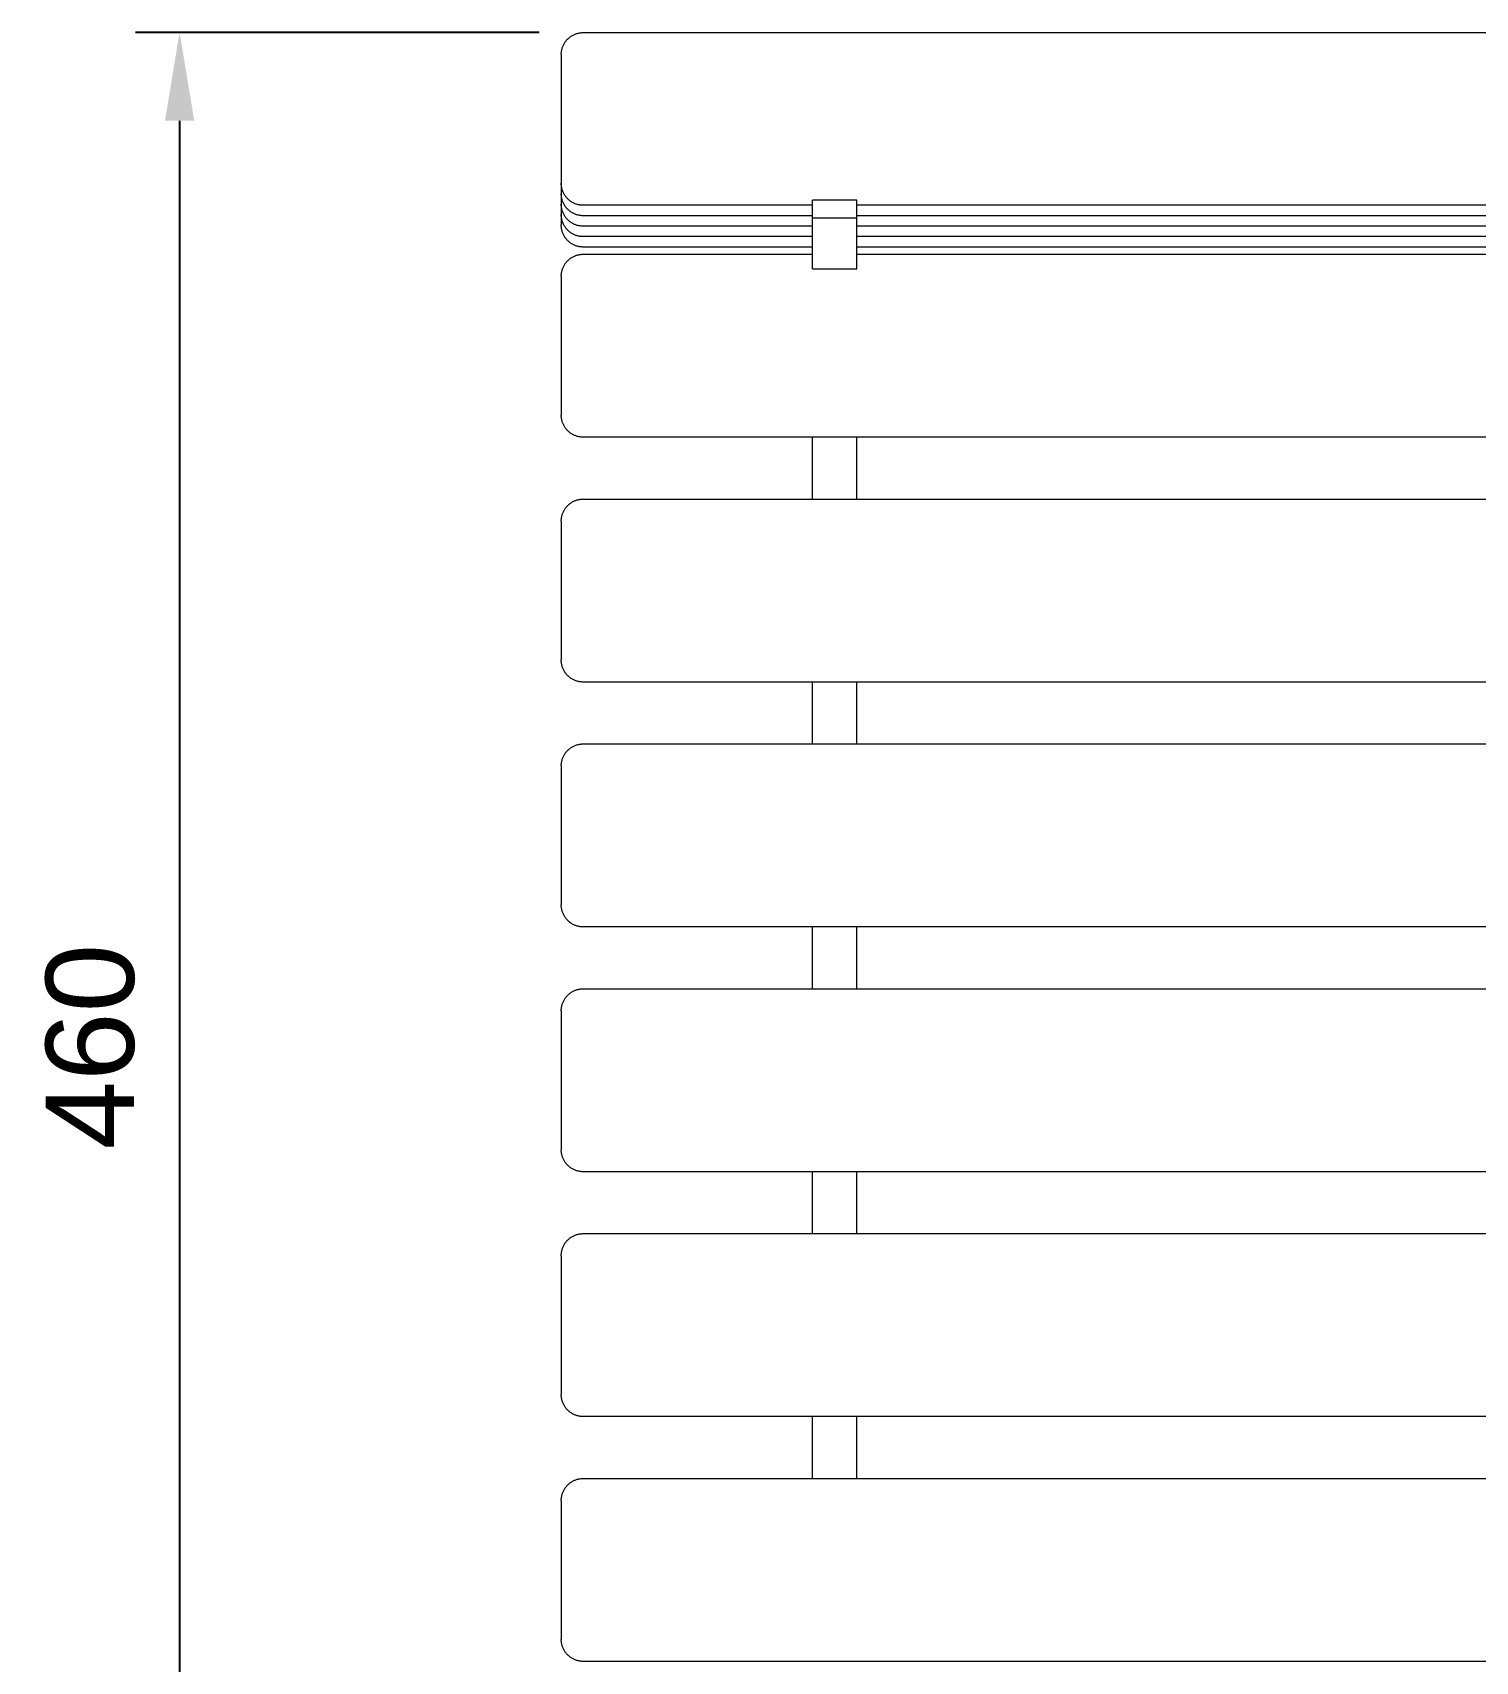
# Model space of a CAD drawing. Header units: millimetres. Extents: x -62 to 2493, y 278 to 1866.
# Drawn here: x 4.9 to 332.1, y 1475.5 to 1844.7 of the extents above; entities that cross this region are included whole.
import ezdxf

# ---------------------------------------------------------------- set-up
doc = ezdxf.new("R2010")
doc.units = ezdxf.units.MM
doc.layers.add('ZANO_R', color=7, linetype='Continuous', lineweight=0)
doc.layers.add('ZANO_W', color=1, linetype='Continuous', lineweight=0)
doc.styles.add('Arial', font='arial.ttf')
doc.styles.get("Standard").update_dxf_attribs({"font": 'ARIALUNI.TTF'})
doc.dimstyles.new('pl i ang', dxfattribs={"dimtxt": 50, "dimasz": 50, "dimexe": 1.25, "dimexo": 0.625, "dimgap": 10, "dimtad": 1, "dimtoh": 1, "dimtxsty": 'Standard', "dimcen": 2.5, "dimclrd": 1, "dimclre": 1, "dimclrt": 1, "dimadec": 0, "dimazin": 0, "dimtfac": 1, "dimtmove": 0, "dimatfit": 3, "dimfxl": 1, "dimarcsym": 1})

# ---------------------------------------------------------------- blocks, each defined once
blk = doc.blocks.new('*D387')
at = {"layer": 'ZANO_W', "color": 1, "lineweight": -2}
for p, q in [((119.81, 1844.72), (28.28, 1844.72)), ((38.28, 1824.72), (38.28, 1404.97)), ((120.72, 1384.97), (28.28, 1384.97))]:
    blk.add_line(p, q, dxfattribs=at)
at = {"layer": 'ZANO_W', "color": 1}
for points in [[(41.61, 1824.72), (34.95, 1824.72), (38.28, 1844.72)], [(34.95, 1404.97), (41.61, 1404.97), (38.28, 1384.97)]]:
    blk.add_solid(points, dxfattribs=at)
at = {"layer": 'ZANO_W', "color": 1, "insert": (18.07, 1614.85), "char_height": 20, "attachment_point": 5, "rotation": 90, "style": 'Arial'}
blk.add_mtext('460', dxfattribs=at)

msp = doc.modelspace()

# ---------------------------------------------------------------- linework, layer by layer
at = {"layer": 'ZANO_R'}
for p, q in [((125.63, 1842.47), (125.73, 1842.61)), ((125.73, 1842.61), (125.83, 1842.74)), ((125.83, 1842.74), (125.93, 1842.88)), ((125.93, 1842.88), (126.04, 1843.01)), ((126.04, 1843.01), (126.16, 1843.14)), ((126.16, 1843.14), (126.28, 1843.26)), ((126.28, 1843.26), (126.4, 1843.38)), ((126.4, 1843.38), (126.53, 1843.49)), ((126.53, 1843.49), (126.66, 1843.6)), ((126.66, 1843.6), (126.79, 1843.71)), ((126.79, 1843.71), (126.93, 1843.81)), ((126.93, 1843.81), (127.07, 1843.9)), ((127.07, 1843.9), (127.22, 1844)), ((127.22, 1844), (127.36, 1844.08)), ((127.36, 1844.08), (127.51, 1844.16)), ((127.51, 1844.16), (127.67, 1844.24)), ((127.67, 1844.24), (127.82, 1844.31)), ((127.82, 1844.31), (127.98, 1844.37)), ((127.98, 1844.37), (128.14, 1844.43)), ((128.14, 1844.43), (128.3, 1844.49)), ((128.3, 1844.49), (128.46, 1844.54)), ((128.46, 1844.54), (128.63, 1844.58)), ((128.63, 1844.58), (128.8, 1844.62)), ((128.8, 1844.62), (128.96, 1844.65)), ((128.96, 1844.65), (129.13, 1844.68)), ((129.13, 1844.68), (129.3, 1844.7)), ((129.3, 1844.7), (129.47, 1844.71)), ((129.47, 1844.71), (129.64, 1844.72)), ((129.64, 1844.72), (129.81, 1844.72)), ((129.81, 1844.72), (619.81, 1844.72)), ((124.81, 1839.72), (124.82, 1839.89)), ((124.81, 1839.72), (124.81, 1811.75)), ((124.82, 1840.06), (124.84, 1840.23)), ((124.82, 1839.89), (124.82, 1840.06)), ((124.84, 1840.23), (124.86, 1840.4)), ((124.86, 1840.4), (124.89, 1840.57)), ((124.89, 1840.57), (124.92, 1840.74)), ((124.92, 1840.74), (124.96, 1840.91)), ((124.96, 1840.91), (125, 1841.07)), ((125, 1841.07), (125.05, 1841.24)), ((125.05, 1841.24), (125.1, 1841.4)), ((125.1, 1841.4), (125.16, 1841.56)), ((125.16, 1841.56), (125.23, 1841.72)), ((125.23, 1841.72), (125.3, 1841.87)), ((125.3, 1841.87), (125.37, 1842.02)), ((125.37, 1842.02), (125.45, 1842.17)), ((125.45, 1842.17), (125.54, 1842.32)), ((125.54, 1842.32), (125.63, 1842.47)), ((124.81, 1811.75), (124.81, 1810.57)), ((124.81, 1810.57), (124.81, 1809.38)), ((124.82, 1810.4), (124.81, 1810.57)), ((124.81, 1809.38), (124.81, 1808.2)), ((124.82, 1810.22), (124.82, 1810.4)), ((124.84, 1810.05), (124.82, 1810.22)), ((124.86, 1809.89), (124.84, 1810.05)), ((124.89, 1809.72), (124.86, 1809.89)), ((124.92, 1809.55), (124.89, 1809.72)), ((124.96, 1809.38), (124.92, 1809.55)), ((125, 1809.22), (124.96, 1809.38)), ((124.81, 1808.2), (124.81, 1807.02)), ((124.82, 1808.03), (124.81, 1808.2)), ((124.81, 1807.02), (124.81, 1805.84)), ((124.81, 1805.84), (124.81, 1804.65)), ((124.82, 1805.67), (124.81, 1805.84)), ((124.82, 1807.86), (124.82, 1808.03)), ((124.84, 1807.69), (124.82, 1807.86)), ((124.82, 1805.5), (124.82, 1805.67)), ((124.86, 1807.52), (124.84, 1807.69)), ((124.89, 1807.35), (124.86, 1807.52)), ((124.92, 1807.18), (124.89, 1807.35)), ((124.96, 1807.02), (124.92, 1807.18)), ((125, 1806.85), (124.96, 1807.02)), ((125.05, 1809.05), (125, 1809.22)), ((125.05, 1806.69), (125, 1806.85)), ((125.1, 1808.89), (125.05, 1809.05)), ((125.1, 1806.53), (125.05, 1806.69)), ((125.16, 1808.73), (125.1, 1808.89)), ((125.16, 1806.37), (125.1, 1806.53)), ((125.23, 1808.57), (125.16, 1808.73)), ((125.23, 1806.21), (125.16, 1806.37)), ((125.3, 1808.42), (125.23, 1808.57)), ((125.3, 1806.05), (125.23, 1806.21)), ((125.37, 1808.27), (125.3, 1808.42)), ((125.37, 1805.9), (125.3, 1806.05)), ((125.45, 1808.12), (125.37, 1808.27)), ((125.45, 1805.75), (125.37, 1805.9)), ((125.54, 1807.97), (125.45, 1808.12)), ((125.54, 1805.6), (125.45, 1805.75)), ((125.63, 1807.82), (125.54, 1807.97)), ((125.63, 1805.46), (125.54, 1805.6)), ((125.73, 1807.68), (125.63, 1807.82)), ((125.83, 1807.54), (125.73, 1807.68)), ((125.93, 1807.41), (125.83, 1807.54)), ((126.04, 1807.28), (125.93, 1807.41)), ((126.16, 1807.15), (126.04, 1807.28)), ((126.28, 1807.03), (126.16, 1807.15)), ((126.4, 1806.91), (126.28, 1807.03)), ((126.53, 1806.8), (126.4, 1806.91)), ((126.66, 1806.69), (126.53, 1806.8)), ((126.79, 1806.58), (126.66, 1806.69)), ((126.93, 1806.48), (126.79, 1806.58)), ((127.07, 1806.39), (126.93, 1806.48)), ((127.22, 1806.29), (127.07, 1806.39)), ((127.36, 1806.21), (127.22, 1806.29)), ((127.51, 1806.13), (127.36, 1806.21)), ((127.67, 1806.05), (127.51, 1806.13)), ((127.82, 1805.98), (127.67, 1806.05)), ((127.98, 1805.91), (127.82, 1805.98)), ((128.14, 1805.85), (127.98, 1805.91)), ((128.3, 1805.8), (128.14, 1805.85)), ((128.46, 1805.75), (128.3, 1805.8)), ((128.63, 1805.71), (128.46, 1805.75)), ((128.8, 1805.67), (128.63, 1805.71)), ((128.96, 1805.64), (128.8, 1805.67)), ((129.13, 1805.61), (128.96, 1805.64)), ((129.3, 1805.59), (129.13, 1805.61)), ((129.47, 1805.58), (129.3, 1805.59)), ((129.64, 1805.57), (129.47, 1805.58)), ((191.81, 1806.75), (181.81, 1806.75)), ((181.81, 1802.76), (181.81, 1806.75)), ((191.81, 1802.76), (191.81, 1806.75)), ((124.81, 1804.65), (124.81, 1803.47)), ((124.81, 1803.47), (124.81, 1802.29)), ((124.82, 1803.3), (124.81, 1803.47)), ((124.81, 1802.29), (124.81, 1801.11)), ((124.84, 1805.33), (124.82, 1805.5)), ((124.82, 1803.13), (124.82, 1803.3)), ((124.84, 1802.96), (124.82, 1803.13)), ((124.86, 1805.16), (124.84, 1805.33)), ((124.86, 1802.79), (124.84, 1802.96)), ((124.89, 1804.99), (124.86, 1805.16)), ((124.89, 1802.62), (124.86, 1802.79)), ((124.92, 1804.82), (124.89, 1804.99)), ((124.92, 1802.45), (124.89, 1802.62)), ((124.96, 1804.65), (124.92, 1804.82)), ((124.96, 1802.29), (124.92, 1802.45)), ((125, 1804.49), (124.96, 1804.65)), ((125, 1802.12), (124.96, 1802.29)), ((125.05, 1804.32), (125, 1804.49)), ((125.05, 1801.96), (125, 1802.12)), ((125.1, 1804.16), (125.05, 1804.32)), ((125.1, 1801.8), (125.05, 1801.96)), ((125.16, 1804), (125.1, 1804.16)), ((125.23, 1803.84), (125.16, 1804)), ((125.3, 1803.69), (125.23, 1803.84)), ((125.37, 1803.54), (125.3, 1803.69)), ((125.45, 1803.39), (125.37, 1803.54)), ((125.54, 1803.24), (125.45, 1803.39)), ((125.63, 1803.09), (125.54, 1803.24)), ((125.73, 1805.32), (125.63, 1805.46)), ((125.73, 1802.95), (125.63, 1803.09)), ((125.83, 1805.18), (125.73, 1805.32)), ((125.83, 1802.82), (125.73, 1802.95)), ((125.93, 1805.05), (125.83, 1805.18)), ((125.93, 1802.68), (125.83, 1802.82)), ((126.04, 1804.92), (125.93, 1805.05)), ((126.04, 1802.55), (125.93, 1802.68)), ((126.16, 1804.79), (126.04, 1804.92)), ((126.16, 1802.42), (126.04, 1802.55)), ((126.28, 1804.67), (126.16, 1804.79)), ((126.28, 1802.3), (126.16, 1802.42)), ((126.4, 1804.55), (126.28, 1804.67)), ((126.4, 1802.18), (126.28, 1802.3)), ((126.53, 1804.43), (126.4, 1804.55)), ((126.53, 1802.07), (126.4, 1802.18)), ((126.66, 1804.32), (126.53, 1804.43)), ((126.66, 1801.96), (126.53, 1802.07)), ((126.79, 1804.22), (126.66, 1804.32)), ((126.79, 1801.85), (126.66, 1801.96)), ((126.93, 1804.12), (126.79, 1804.22)), ((127.07, 1804.02), (126.93, 1804.12)), ((127.22, 1803.93), (127.07, 1804.02)), ((127.36, 1803.84), (127.22, 1803.93)), ((127.51, 1803.76), (127.36, 1803.84)), ((127.67, 1803.69), (127.51, 1803.76)), ((127.82, 1803.62), (127.67, 1803.69)), ((127.98, 1803.55), (127.82, 1803.62)), ((128.14, 1803.49), (127.98, 1803.55)), ((128.3, 1803.44), (128.14, 1803.49)), ((128.46, 1803.39), (128.3, 1803.44)), ((128.63, 1803.34), (128.46, 1803.39)), ((128.8, 1803.31), (128.63, 1803.34)), ((128.96, 1803.27), (128.8, 1803.31)), ((129.13, 1803.25), (128.96, 1803.27)), ((129.3, 1803.23), (129.13, 1803.25)), ((129.47, 1803.21), (129.3, 1803.23)), ((129.64, 1803.2), (129.47, 1803.21)), ((129.81, 1805.57), (129.64, 1805.57)), ((129.81, 1803.2), (129.64, 1803.2)), ((181.81, 1805.57), (129.81, 1805.57)), ((181.81, 1803.2), (129.81, 1803.2)), ((181.81, 1791.19), (181.81, 1802.76)), ((181.81, 1802.76), (191.81, 1802.76)), ((557.81, 1805.57), (191.81, 1805.57)), ((557.81, 1803.2), (191.81, 1803.2)), ((191.81, 1791.19), (191.81, 1802.76)), ((124.82, 1800.94), (124.81, 1801.11)), ((124.82, 1800.77), (124.82, 1800.94)), ((124.84, 1800.6), (124.82, 1800.77)), ((124.86, 1800.43), (124.84, 1800.6)), ((124.89, 1800.26), (124.86, 1800.43)), ((124.92, 1800.09), (124.89, 1800.26)), ((124.96, 1799.92), (124.92, 1800.09)), ((125, 1799.76), (124.96, 1799.92)), ((125.05, 1799.59), (125, 1799.76)), ((125.1, 1799.43), (125.05, 1799.59)), ((125.16, 1801.64), (125.1, 1801.8)), ((125.16, 1799.27), (125.1, 1799.43)), ((125.23, 1801.48), (125.16, 1801.64)), ((125.23, 1799.12), (125.16, 1799.27)), ((125.3, 1801.32), (125.23, 1801.48)), ((125.3, 1798.96), (125.23, 1799.12)), ((125.37, 1801.17), (125.3, 1801.32)), ((125.37, 1798.81), (125.3, 1798.96)), ((125.45, 1801.02), (125.37, 1801.17)), ((125.45, 1798.66), (125.37, 1798.81)), ((125.54, 1800.87), (125.45, 1801.02)), ((125.54, 1798.51), (125.45, 1798.66)), ((125.63, 1800.73), (125.54, 1800.87)), ((125.63, 1798.36), (125.54, 1798.51)), ((125.73, 1800.59), (125.63, 1800.73)), ((125.73, 1798.22), (125.63, 1798.36)), ((125.83, 1800.45), (125.73, 1800.59)), ((125.83, 1798.09), (125.73, 1798.22)), ((125.93, 1800.32), (125.83, 1800.45)), ((126.04, 1800.19), (125.93, 1800.32)), ((126.16, 1800.06), (126.04, 1800.19)), ((126.28, 1799.94), (126.16, 1800.06)), ((126.4, 1799.82), (126.28, 1799.94)), ((126.53, 1799.7), (126.4, 1799.82)), ((126.66, 1799.59), (126.53, 1799.7)), ((126.79, 1799.49), (126.66, 1799.59)), ((126.93, 1801.75), (126.79, 1801.85)), ((126.93, 1799.39), (126.79, 1799.49)), ((127.07, 1801.66), (126.93, 1801.75)), ((127.07, 1799.29), (126.93, 1799.39)), ((127.22, 1801.56), (127.07, 1801.66)), ((127.22, 1799.2), (127.07, 1799.29)), ((127.36, 1801.48), (127.22, 1801.56)), ((127.36, 1799.11), (127.22, 1799.2)), ((127.51, 1801.4), (127.36, 1801.48)), ((127.51, 1799.03), (127.36, 1799.11)), ((127.67, 1801.32), (127.51, 1801.4)), ((127.67, 1798.96), (127.51, 1799.03)), ((127.82, 1801.25), (127.67, 1801.32)), ((127.82, 1798.89), (127.67, 1798.96)), ((127.98, 1801.19), (127.82, 1801.25)), ((127.98, 1798.82), (127.82, 1798.89)), ((128.14, 1801.13), (127.98, 1801.19)), ((128.14, 1798.76), (127.98, 1798.82)), ((128.3, 1801.07), (128.14, 1801.13)), ((128.3, 1798.71), (128.14, 1798.76)), ((128.46, 1801.02), (128.3, 1801.07)), ((128.46, 1798.66), (128.3, 1798.71)), ((128.63, 1800.98), (128.46, 1801.02)), ((128.63, 1798.61), (128.46, 1798.66)), ((128.8, 1800.94), (128.63, 1800.98)), ((128.8, 1798.58), (128.63, 1798.61)), ((128.96, 1800.91), (128.8, 1800.94)), ((128.96, 1798.54), (128.8, 1798.58)), ((129.13, 1800.88), (128.96, 1800.91)), ((129.13, 1798.52), (128.96, 1798.54)), ((129.3, 1800.86), (129.13, 1800.88)), ((129.3, 1798.5), (129.13, 1798.52)), ((129.47, 1800.85), (129.3, 1800.86)), ((129.47, 1798.48), (129.3, 1798.5)), ((129.64, 1800.84), (129.47, 1800.85)), ((129.64, 1798.47), (129.47, 1798.48)), ((129.81, 1800.84), (129.64, 1800.84)), ((129.81, 1798.47), (129.64, 1798.47)), ((181.81, 1800.84), (129.81, 1800.84)), ((181.81, 1798.47), (129.81, 1798.47)), ((557.81, 1800.84), (191.81, 1800.84)), ((557.81, 1798.47), (191.81, 1798.47)), ((125.93, 1797.95), (125.83, 1798.09)), ((126.04, 1797.82), (125.93, 1797.95)), ((126.16, 1797.69), (126.04, 1797.82)), ((126.28, 1797.57), (126.16, 1797.69)), ((126.4, 1797.45), (126.28, 1797.57)), ((126.53, 1797.34), (126.4, 1797.45)), ((126.66, 1797.23), (126.53, 1797.34)), ((126.79, 1797.12), (126.66, 1797.23)), ((126.93, 1797.02), (126.79, 1797.12)), ((127.07, 1796.93), (126.93, 1797.02)), ((127.22, 1796.84), (127.07, 1796.93)), ((127.36, 1796.75), (127.22, 1796.84)), ((127.51, 1796.67), (127.36, 1796.75)), ((127.67, 1796.59), (127.51, 1796.67)), ((127.82, 1796.52), (127.67, 1796.59)), ((127.98, 1796.46), (127.82, 1796.52)), ((128.14, 1796.4), (127.98, 1796.46)), ((128.3, 1796.34), (128.14, 1796.4)), ((128.46, 1796.29), (128.3, 1796.34)), ((128.63, 1796.25), (128.46, 1796.29)), ((128.8, 1796.21), (128.63, 1796.25)), ((128.96, 1796.18), (128.8, 1796.21)), ((129.13, 1796.15), (128.96, 1796.18)), ((129.3, 1796.13), (129.13, 1796.15)), ((129.47, 1796.12), (129.3, 1796.13)), ((129.64, 1796.11), (129.47, 1796.12)), ((129.81, 1796.11), (129.64, 1796.11)), ((181.81, 1796.11), (129.81, 1796.11)), ((557.81, 1796.11), (191.81, 1796.11)), ((124.96, 1790.66), (125, 1790.82)), ((125, 1790.82), (125.05, 1790.99)), ((125.05, 1790.99), (125.1, 1791.15)), ((125.1, 1791.15), (125.16, 1791.31)), ((125.16, 1791.31), (125.23, 1791.47)), ((125.23, 1791.47), (125.3, 1791.62)), ((125.3, 1791.62), (125.37, 1791.77)), ((125.37, 1791.77), (125.45, 1791.92)), ((125.45, 1791.92), (125.54, 1792.07)), ((125.54, 1792.07), (125.63, 1792.22)), ((125.63, 1792.22), (125.73, 1792.36)), ((125.73, 1792.36), (125.83, 1792.5)), ((125.83, 1792.5), (125.93, 1792.63)), ((125.93, 1792.63), (126.04, 1792.76)), ((126.04, 1792.76), (126.16, 1792.89)), ((126.16, 1792.89), (126.28, 1793.01)), ((126.28, 1793.01), (126.4, 1793.13)), ((126.4, 1793.13), (126.53, 1793.24)), ((126.53, 1793.24), (126.66, 1793.35)), ((126.66, 1793.35), (126.79, 1793.46)), ((126.79, 1793.46), (126.93, 1793.56)), ((126.93, 1793.56), (127.07, 1793.66)), ((127.07, 1793.66), (127.22, 1793.75)), ((127.22, 1793.75), (127.36, 1793.83)), ((127.36, 1793.83), (127.51, 1793.91)), ((127.51, 1793.91), (127.67, 1793.99)), ((127.67, 1793.99), (127.82, 1794.06)), ((127.82, 1794.06), (127.98, 1794.13)), ((127.98, 1794.13), (128.14, 1794.19)), ((128.14, 1794.19), (128.3, 1794.24)), ((128.3, 1794.24), (128.46, 1794.29)), ((128.46, 1794.29), (128.63, 1794.33)), ((128.63, 1794.33), (128.8, 1794.37)), ((128.8, 1794.37), (128.96, 1794.4)), ((128.96, 1794.4), (129.13, 1794.43)), ((129.13, 1794.43), (129.3, 1794.45)), ((129.3, 1794.45), (129.47, 1794.46)), ((129.47, 1794.46), (129.64, 1794.47)), ((129.64, 1794.47), (129.81, 1794.47)), ((129.81, 1794.47), (181.81, 1794.47)), ((181.81, 1791.19), (191.81, 1791.19)), ((191.81, 1794.47), (557.81, 1794.47)), ((124.81, 1789.47), (124.82, 1789.65)), ((124.81, 1789.47), (124.81, 1785.75)), ((124.82, 1789.82), (124.84, 1789.99)), ((124.82, 1789.65), (124.82, 1789.82)), ((124.84, 1789.99), (124.86, 1790.16)), ((124.86, 1790.16), (124.89, 1790.32)), ((124.89, 1790.32), (124.92, 1790.49)), ((124.92, 1790.49), (124.96, 1790.66)), ((124.81, 1785.75), (124.81, 1758)), ((124.82, 1757.83), (124.81, 1758)), ((124.82, 1757.66), (124.82, 1757.83)), ((124.84, 1757.49), (124.82, 1757.66)), ((124.86, 1757.32), (124.84, 1757.49)), ((124.89, 1757.15), (124.86, 1757.32)), ((124.92, 1756.98), (124.89, 1757.15)), ((124.96, 1756.82), (124.92, 1756.98)), ((125, 1756.65), (124.96, 1756.82)), ((125.05, 1756.49), (125, 1756.65)), ((125.1, 1756.33), (125.05, 1756.49)), ((125.16, 1756.17), (125.1, 1756.33)), ((125.23, 1756.01), (125.16, 1756.17)), ((125.3, 1755.85), (125.23, 1756.01)), ((125.37, 1755.7), (125.3, 1755.85)), ((125.45, 1755.55), (125.37, 1755.7)), ((125.54, 1755.4), (125.45, 1755.55)), ((125.63, 1755.26), (125.54, 1755.4)), ((125.73, 1755.12), (125.63, 1755.26)), ((125.83, 1754.98), (125.73, 1755.12)), ((125.93, 1754.84), (125.83, 1754.98)), ((126.04, 1754.71), (125.93, 1754.84)), ((126.16, 1754.59), (126.04, 1754.71)), ((126.28, 1754.46), (126.16, 1754.59)), ((126.4, 1754.35), (126.28, 1754.46)), ((126.53, 1754.23), (126.4, 1754.35)), ((126.66, 1754.12), (126.53, 1754.23)), ((126.79, 1754.02), (126.66, 1754.12)), ((126.93, 1753.91), (126.79, 1754.02)), ((127.07, 1753.82), (126.93, 1753.91)), ((127.22, 1753.73), (127.07, 1753.82)), ((127.36, 1753.64), (127.22, 1753.73)), ((127.51, 1753.56), (127.36, 1753.64)), ((127.67, 1753.48), (127.51, 1753.56)), ((127.82, 1753.41), (127.67, 1753.48)), ((127.98, 1753.35), (127.82, 1753.41)), ((128.14, 1753.29), (127.98, 1753.35)), ((128.3, 1753.23), (128.14, 1753.29)), ((128.46, 1753.18), (128.3, 1753.23)), ((128.63, 1753.14), (128.46, 1753.18)), ((128.8, 1753.1), (128.63, 1753.14)), ((128.96, 1753.07), (128.8, 1753.1)), ((129.13, 1753.05), (128.96, 1753.07)), ((129.3, 1753.03), (129.13, 1753.05)), ((129.47, 1753.01), (129.3, 1753.03)), ((129.64, 1753), (129.47, 1753.01)), ((129.81, 1753), (129.64, 1753)), ((619.81, 1753), (129.81, 1753)), ((181.81, 1738.97), (181.81, 1753)), ((191.81, 1738.97), (191.81, 1753)), ((125, 1735.32), (125.05, 1735.48)), ((125.05, 1735.48), (125.1, 1735.65)), ((125.1, 1735.65), (125.16, 1735.81)), ((125.16, 1735.81), (125.23, 1735.96)), ((125.23, 1735.96), (125.3, 1736.12)), ((125.3, 1736.12), (125.37, 1736.27)), ((125.37, 1736.27), (125.45, 1736.42)), ((125.45, 1736.42), (125.54, 1736.57)), ((125.54, 1736.57), (125.63, 1736.71)), ((125.63, 1736.71), (125.73, 1736.86)), ((125.73, 1736.86), (125.83, 1736.99)), ((125.83, 1736.99), (125.93, 1737.13)), ((125.93, 1737.13), (126.04, 1737.26)), ((126.04, 1737.26), (126.16, 1737.38)), ((126.16, 1737.38), (126.28, 1737.51)), ((126.28, 1737.51), (126.4, 1737.63)), ((126.4, 1737.63), (126.53, 1737.74)), ((126.53, 1737.74), (126.66, 1737.85)), ((126.66, 1737.85), (126.79, 1737.96)), ((126.79, 1737.96), (126.93, 1738.06)), ((126.93, 1738.06), (127.07, 1738.15)), ((127.07, 1738.15), (127.22, 1738.24)), ((127.22, 1738.24), (127.36, 1738.33)), ((127.36, 1738.33), (127.51, 1738.41)), ((127.51, 1738.41), (127.67, 1738.49)), ((127.67, 1738.49), (127.82, 1738.56)), ((127.82, 1738.56), (127.98, 1738.62)), ((127.98, 1738.62), (128.14, 1738.68)), ((128.14, 1738.68), (128.3, 1738.74)), ((128.3, 1738.74), (128.46, 1738.79)), ((128.46, 1738.79), (128.63, 1738.83)), ((128.63, 1738.83), (128.8, 1738.87)), ((128.8, 1738.87), (128.96, 1738.9)), ((128.96, 1738.9), (129.13, 1738.93)), ((129.13, 1738.93), (129.3, 1738.95)), ((129.3, 1738.95), (129.47, 1738.96)), ((129.47, 1738.96), (129.64, 1738.97)), ((129.64, 1738.97), (129.81, 1738.97)), ((129.81, 1738.97), (619.81, 1738.97)), ((124.81, 1733.97), (124.82, 1734.14)), ((124.81, 1733.97), (124.81, 1730.25)), ((124.82, 1734.31), (124.84, 1734.48)), ((124.82, 1734.14), (124.82, 1734.31)), ((124.84, 1734.48), (124.86, 1734.65)), ((124.86, 1734.65), (124.89, 1734.82)), ((124.89, 1734.82), (124.92, 1734.99)), ((124.92, 1734.99), (124.96, 1735.16)), ((124.96, 1735.16), (125, 1735.32)), ((124.81, 1730.25), (124.81, 1702.5)), ((124.82, 1702.33), (124.81, 1702.5)), ((124.82, 1702.16), (124.82, 1702.33)), ((124.84, 1701.99), (124.82, 1702.16)), ((124.86, 1701.82), (124.84, 1701.99)), ((124.89, 1701.65), (124.86, 1701.82)), ((124.92, 1701.48), (124.89, 1701.65)), ((124.96, 1701.31), (124.92, 1701.48)), ((125, 1701.15), (124.96, 1701.31)), ((125.05, 1700.98), (125, 1701.15)), ((125.1, 1700.82), (125.05, 1700.98)), ((125.16, 1700.66), (125.1, 1700.82)), ((125.23, 1700.5), (125.16, 1700.66)), ((125.3, 1700.35), (125.23, 1700.5)), ((125.37, 1700.2), (125.3, 1700.35)), ((125.45, 1700.05), (125.37, 1700.2)), ((125.54, 1699.9), (125.45, 1700.05)), ((125.63, 1699.75), (125.54, 1699.9)), ((125.73, 1699.61), (125.63, 1699.75)), ((125.83, 1699.48), (125.73, 1699.61)), ((125.93, 1699.34), (125.83, 1699.48)), ((126.04, 1699.21), (125.93, 1699.34)), ((126.16, 1699.08), (126.04, 1699.21)), ((126.28, 1698.96), (126.16, 1699.08)), ((126.4, 1698.84), (126.28, 1698.96)), ((126.53, 1698.73), (126.4, 1698.84)), ((126.66, 1698.62), (126.53, 1698.73)), ((126.79, 1698.51), (126.66, 1698.62)), ((126.93, 1698.41), (126.79, 1698.51)), ((127.07, 1698.32), (126.93, 1698.41)), ((127.22, 1698.22), (127.07, 1698.32)), ((127.36, 1698.14), (127.22, 1698.22)), ((127.51, 1698.06), (127.36, 1698.14)), ((127.67, 1697.98), (127.51, 1698.06)), ((127.82, 1697.91), (127.67, 1697.98)), ((127.98, 1697.85), (127.82, 1697.91)), ((128.14, 1697.79), (127.98, 1697.85)), ((128.3, 1697.73), (128.14, 1697.79)), ((128.46, 1697.68), (128.3, 1697.73)), ((128.63, 1697.64), (128.46, 1697.68)), ((128.8, 1697.6), (128.63, 1697.64)), ((128.96, 1697.57), (128.8, 1697.6)), ((129.13, 1697.54), (128.96, 1697.57)), ((129.3, 1697.52), (129.13, 1697.54)), ((129.47, 1697.51), (129.3, 1697.52)), ((129.64, 1697.5), (129.47, 1697.51)), ((129.81, 1697.5), (129.64, 1697.5)), ((619.81, 1697.5), (129.81, 1697.5)), ((181.81, 1683.47), (181.81, 1697.5)), ((191.81, 1683.47), (191.81, 1697.5)), ((125.05, 1679.98), (125.1, 1680.14)), ((125.1, 1680.14), (125.16, 1680.3)), ((125.16, 1680.3), (125.23, 1680.46)), ((125.23, 1680.46), (125.3, 1680.62)), ((125.3, 1680.62), (125.37, 1680.77)), ((125.37, 1680.77), (125.45, 1680.92)), ((125.45, 1680.92), (125.54, 1681.07)), ((125.54, 1681.07), (125.63, 1681.21)), ((125.63, 1681.21), (125.73, 1681.35)), ((125.73, 1681.35), (125.83, 1681.49)), ((125.83, 1681.49), (125.93, 1681.62)), ((125.93, 1681.62), (126.04, 1681.76)), ((126.04, 1681.76), (126.16, 1681.88)), ((126.16, 1681.88), (126.28, 1682)), ((126.28, 1682), (126.4, 1682.12)), ((126.4, 1682.12), (126.53, 1682.24)), ((126.53, 1682.24), (126.66, 1682.35)), ((126.66, 1682.35), (126.79, 1682.45)), ((126.79, 1682.45), (126.93, 1682.55)), ((126.93, 1682.55), (127.07, 1682.65)), ((127.07, 1682.65), (127.22, 1682.74)), ((127.22, 1682.74), (127.36, 1682.83)), ((127.36, 1682.83), (127.51, 1682.91)), ((127.51, 1682.91), (127.67, 1682.98)), ((127.67, 1682.98), (127.82, 1683.06)), ((127.82, 1683.06), (127.98, 1683.12)), ((127.98, 1683.12), (128.14, 1683.18)), ((128.14, 1683.18), (128.3, 1683.23)), ((128.3, 1683.23), (128.46, 1683.28)), ((128.46, 1683.28), (128.63, 1683.33)), ((128.63, 1683.33), (128.8, 1683.36)), ((128.8, 1683.36), (128.96, 1683.4)), ((128.96, 1683.4), (129.13, 1683.42)), ((129.13, 1683.42), (129.3, 1683.44)), ((129.3, 1683.44), (129.47, 1683.46)), ((129.47, 1683.46), (129.64, 1683.47)), ((129.64, 1683.47), (129.81, 1683.47)), ((129.81, 1683.47), (619.81, 1683.47)), ((124.81, 1678.47), (124.82, 1678.64)), ((124.81, 1678.47), (124.81, 1674.75)), ((124.82, 1678.81), (124.84, 1678.98)), ((124.82, 1678.64), (124.82, 1678.81)), ((124.84, 1678.98), (124.86, 1679.15)), ((124.86, 1679.15), (124.89, 1679.32)), ((124.89, 1679.32), (124.92, 1679.49)), ((124.92, 1679.49), (124.96, 1679.65)), ((124.96, 1679.65), (125, 1679.82)), ((125, 1679.82), (125.05, 1679.98)), ((124.81, 1674.75), (124.81, 1646.99)), ((124.82, 1646.82), (124.81, 1646.99)), ((124.82, 1646.65), (124.82, 1646.82)), ((124.84, 1646.48), (124.82, 1646.65)), ((124.86, 1646.31), (124.84, 1646.48)), ((124.89, 1646.14), (124.86, 1646.31)), ((124.92, 1645.98), (124.89, 1646.14)), ((124.96, 1645.81), (124.92, 1645.98)), ((125, 1645.65), (124.96, 1645.81)), ((125.05, 1645.48), (125, 1645.65)), ((125.1, 1645.32), (125.05, 1645.48)), ((125.16, 1645.16), (125.1, 1645.32)), ((125.23, 1645), (125.16, 1645.16)), ((125.3, 1644.85), (125.23, 1645)), ((125.37, 1644.69), (125.3, 1644.85)), ((125.45, 1644.54), (125.37, 1644.69)), ((125.54, 1644.4), (125.45, 1644.54)), ((125.63, 1644.25), (125.54, 1644.4)), ((125.73, 1644.11), (125.63, 1644.25)), ((125.83, 1643.97), (125.73, 1644.11)), ((125.93, 1643.84), (125.83, 1643.97)), ((126.04, 1643.71), (125.93, 1643.84)), ((126.16, 1643.58), (126.04, 1643.71)), ((126.28, 1643.46), (126.16, 1643.58)), ((126.4, 1643.34), (126.28, 1643.46)), ((126.53, 1643.23), (126.4, 1643.34)), ((126.66, 1643.12), (126.53, 1643.23)), ((126.79, 1643.01), (126.66, 1643.12)), ((126.93, 1642.91), (126.79, 1643.01)), ((127.07, 1642.81), (126.93, 1642.91)), ((127.22, 1642.72), (127.07, 1642.81)), ((127.36, 1642.64), (127.22, 1642.72)), ((127.51, 1642.55), (127.36, 1642.64)), ((127.67, 1642.48), (127.51, 1642.55)), ((127.82, 1642.41), (127.67, 1642.48)), ((127.98, 1642.34), (127.82, 1642.41)), ((128.14, 1642.28), (127.98, 1642.34)), ((128.3, 1642.23), (128.14, 1642.28)), ((128.46, 1642.18), (128.3, 1642.23)), ((128.63, 1642.14), (128.46, 1642.18)), ((128.8, 1642.1), (128.63, 1642.14)), ((128.96, 1642.07), (128.8, 1642.1)), ((129.13, 1642.04), (128.96, 1642.07)), ((129.3, 1642.02), (129.13, 1642.04)), ((129.47, 1642.01), (129.3, 1642.02)), ((129.64, 1642), (129.47, 1642.01)), ((129.81, 1641.99), (129.64, 1642)), ((619.81, 1641.99), (129.81, 1641.99)), ((181.81, 1627.97), (181.81, 1641.99)), ((191.81, 1627.97), (191.81, 1641.99)), ((125.1, 1624.64), (125.16, 1624.8)), ((125.16, 1624.8), (125.23, 1624.96)), ((125.23, 1624.96), (125.3, 1625.11)), ((125.3, 1625.11), (125.37, 1625.27)), ((125.37, 1625.27), (125.45, 1625.42)), ((125.45, 1625.42), (125.54, 1625.56)), ((125.54, 1625.56), (125.63, 1625.71)), ((125.63, 1625.71), (125.73, 1625.85)), ((125.73, 1625.85), (125.83, 1625.99)), ((125.83, 1625.99), (125.93, 1626.12)), ((125.93, 1626.12), (126.04, 1626.25)), ((126.04, 1626.25), (126.16, 1626.38)), ((126.16, 1626.38), (126.28, 1626.5)), ((126.28, 1626.5), (126.4, 1626.62)), ((126.4, 1626.62), (126.53, 1626.73)), ((126.53, 1626.73), (126.66, 1626.84)), ((126.66, 1626.84), (126.79, 1626.95)), ((126.79, 1626.95), (126.93, 1627.05)), ((126.93, 1627.05), (127.07, 1627.15)), ((127.07, 1627.15), (127.22, 1627.24)), ((127.22, 1627.24), (127.36, 1627.32)), ((127.36, 1627.32), (127.51, 1627.41)), ((127.51, 1627.41), (127.67, 1627.48)), ((127.67, 1627.48), (127.82, 1627.55)), ((127.82, 1627.55), (127.98, 1627.62)), ((127.98, 1627.62), (128.14, 1627.68)), ((128.14, 1627.68), (128.3, 1627.73)), ((128.3, 1627.73), (128.46, 1627.78)), ((128.46, 1627.78), (128.63, 1627.82)), ((128.63, 1627.82), (128.8, 1627.86)), ((128.8, 1627.86), (128.96, 1627.89)), ((128.96, 1627.89), (129.13, 1627.92)), ((129.13, 1627.92), (129.3, 1627.94)), ((129.3, 1627.94), (129.47, 1627.95)), ((129.47, 1627.95), (129.64, 1627.96)), ((129.64, 1627.96), (129.81, 1627.97)), ((129.81, 1627.97), (619.81, 1627.97)), ((124.81, 1622.97), (124.82, 1623.14)), ((124.81, 1622.97), (124.81, 1619.24)), ((124.82, 1623.31), (124.84, 1623.48)), ((124.82, 1623.14), (124.82, 1623.31)), ((124.84, 1623.48), (124.86, 1623.65)), ((124.86, 1623.65), (124.89, 1623.82)), ((124.89, 1623.82), (124.92, 1623.98)), ((124.92, 1623.98), (124.96, 1624.15)), ((124.96, 1624.15), (125, 1624.32)), ((125, 1624.32), (125.05, 1624.48)), ((125.05, 1624.48), (125.1, 1624.64)), ((124.81, 1619.24), (124.81, 1591.49)), ((124.82, 1591.32), (124.81, 1591.49)), ((124.82, 1591.15), (124.82, 1591.32)), ((124.84, 1590.98), (124.82, 1591.15)), ((124.86, 1590.81), (124.84, 1590.98)), ((124.89, 1590.64), (124.86, 1590.81)), ((124.92, 1590.47), (124.89, 1590.64)), ((124.96, 1590.31), (124.92, 1590.47)), ((125, 1590.14), (124.96, 1590.31)), ((125.05, 1589.98), (125, 1590.14)), ((125.1, 1589.82), (125.05, 1589.98)), ((125.16, 1589.66), (125.1, 1589.82)), ((125.23, 1589.5), (125.16, 1589.66)), ((125.3, 1589.34), (125.23, 1589.5)), ((125.37, 1589.19), (125.3, 1589.34)), ((125.45, 1589.04), (125.37, 1589.19)), ((125.54, 1588.89), (125.45, 1589.04)), ((125.63, 1588.75), (125.54, 1588.89)), ((125.73, 1588.61), (125.63, 1588.75)), ((125.83, 1588.47), (125.73, 1588.61)), ((125.93, 1588.34), (125.83, 1588.47)), ((126.04, 1588.21), (125.93, 1588.34)), ((126.16, 1588.08), (126.04, 1588.21)), ((126.28, 1587.96), (126.16, 1588.08)), ((126.4, 1587.84), (126.28, 1587.96)), ((126.53, 1587.72), (126.4, 1587.84)), ((126.66, 1587.61), (126.53, 1587.72)), ((126.79, 1587.51), (126.66, 1587.61)), ((126.93, 1587.41), (126.79, 1587.51)), ((127.07, 1587.31), (126.93, 1587.41)), ((127.22, 1587.22), (127.07, 1587.31)), ((127.36, 1587.13), (127.22, 1587.22)), ((127.51, 1587.05), (127.36, 1587.13)), ((127.67, 1586.98), (127.51, 1587.05)), ((127.82, 1586.91), (127.67, 1586.98)), ((127.98, 1586.84), (127.82, 1586.91)), ((128.14, 1586.78), (127.98, 1586.84)), ((128.3, 1586.73), (128.14, 1586.78)), ((128.46, 1586.68), (128.3, 1586.73)), ((128.63, 1586.63), (128.46, 1586.68)), ((128.8, 1586.6), (128.63, 1586.63)), ((128.96, 1586.56), (128.8, 1586.6)), ((129.13, 1586.54), (128.96, 1586.56)), ((129.3, 1586.52), (129.13, 1586.54)), ((129.47, 1586.5), (129.3, 1586.52)), ((129.64, 1586.49), (129.47, 1586.5)), ((129.81, 1586.49), (129.64, 1586.49)), ((619.81, 1586.49), (129.81, 1586.49)), ((181.81, 1572.46), (181.81, 1586.49)), ((191.81, 1572.46), (191.81, 1586.49)), ((125.1, 1569.14), (125.16, 1569.3)), ((125.16, 1569.3), (125.23, 1569.46)), ((125.23, 1569.46), (125.3, 1569.61)), ((125.3, 1569.61), (125.37, 1569.76)), ((125.37, 1569.76), (125.45, 1569.91)), ((125.45, 1569.91), (125.54, 1570.06)), ((125.54, 1570.06), (125.63, 1570.21)), ((125.63, 1570.21), (125.73, 1570.35)), ((125.73, 1570.35), (125.83, 1570.48)), ((125.83, 1570.48), (125.93, 1570.62)), ((125.93, 1570.62), (126.04, 1570.75)), ((126.04, 1570.75), (126.16, 1570.88)), ((126.16, 1570.88), (126.28, 1571)), ((126.28, 1571), (126.4, 1571.12)), ((126.4, 1571.12), (126.53, 1571.23)), ((126.53, 1571.23), (126.66, 1571.34)), ((126.66, 1571.34), (126.79, 1571.45)), ((126.79, 1571.45), (126.93, 1571.55)), ((126.93, 1571.55), (127.07, 1571.64)), ((127.07, 1571.64), (127.22, 1571.74)), ((127.22, 1571.74), (127.36, 1571.82)), ((127.36, 1571.82), (127.51, 1571.9)), ((127.51, 1571.9), (127.67, 1571.98)), ((127.67, 1571.98), (127.82, 1572.05)), ((127.82, 1572.05), (127.98, 1572.12)), ((127.98, 1572.12), (128.14, 1572.18)), ((128.14, 1572.18), (128.3, 1572.23)), ((128.3, 1572.23), (128.46, 1572.28)), ((128.46, 1572.28), (128.63, 1572.32)), ((128.63, 1572.32), (128.8, 1572.36)), ((128.8, 1572.36), (128.96, 1572.39)), ((128.96, 1572.39), (129.13, 1572.42)), ((129.13, 1572.42), (129.3, 1572.44)), ((129.3, 1572.44), (129.47, 1572.45)), ((129.47, 1572.45), (129.64, 1572.46)), ((129.64, 1572.46), (129.81, 1572.46)), ((129.81, 1572.46), (619.81, 1572.46)), ((124.81, 1567.46), (124.82, 1567.63)), ((124.81, 1567.46), (124.81, 1563.74)), ((124.82, 1567.81), (124.84, 1567.98)), ((124.82, 1567.63), (124.82, 1567.81)), ((124.84, 1567.98), (124.86, 1568.14)), ((124.86, 1568.14), (124.89, 1568.31)), ((124.89, 1568.31), (124.92, 1568.48)), ((124.92, 1568.48), (124.96, 1568.65)), ((124.96, 1568.65), (125, 1568.81)), ((125, 1568.81), (125.05, 1568.98)), ((125.05, 1568.98), (125.1, 1569.14)), ((124.81, 1563.74), (124.81, 1535.99)), ((124.82, 1535.82), (124.81, 1535.99)), ((124.82, 1535.65), (124.82, 1535.82)), ((124.84, 1535.48), (124.82, 1535.65)), ((124.86, 1535.31), (124.84, 1535.48)), ((124.89, 1535.14), (124.86, 1535.31)), ((124.92, 1534.97), (124.89, 1535.14)), ((124.96, 1534.81), (124.92, 1534.97)), ((125, 1534.64), (124.96, 1534.81)), ((125.05, 1534.48), (125, 1534.64)), ((125.1, 1534.31), (125.05, 1534.48)), ((125.16, 1534.15), (125.1, 1534.31)), ((125.23, 1534), (125.16, 1534.15)), ((125.3, 1533.84), (125.23, 1534)), ((125.37, 1533.69), (125.3, 1533.84)), ((125.45, 1533.54), (125.37, 1533.69)), ((125.54, 1533.39), (125.45, 1533.54)), ((125.63, 1533.25), (125.54, 1533.39)), ((125.73, 1533.11), (125.63, 1533.25)), ((125.83, 1532.97), (125.73, 1533.11)), ((125.93, 1532.83), (125.83, 1532.97)), ((126.04, 1532.7), (125.93, 1532.83)), ((126.16, 1532.58), (126.04, 1532.7)), ((126.28, 1532.45), (126.16, 1532.58)), ((126.4, 1532.33), (126.28, 1532.45)), ((126.53, 1532.22), (126.4, 1532.33)), ((126.66, 1532.11), (126.53, 1532.22)), ((126.79, 1532), (126.66, 1532.11)), ((126.93, 1531.9), (126.79, 1532)), ((127.07, 1531.81), (126.93, 1531.9)), ((127.22, 1531.72), (127.07, 1531.81)), ((127.36, 1531.63), (127.22, 1531.72)), ((127.51, 1531.55), (127.36, 1531.63)), ((127.67, 1531.47), (127.51, 1531.55)), ((127.82, 1531.4), (127.67, 1531.47)), ((127.98, 1531.34), (127.82, 1531.4)), ((128.14, 1531.28), (127.98, 1531.34)), ((128.3, 1531.22), (128.14, 1531.28)), ((128.46, 1531.17), (128.3, 1531.22)), ((128.63, 1531.13), (128.46, 1531.17)), ((128.8, 1531.09), (128.63, 1531.13)), ((128.96, 1531.06), (128.8, 1531.09)), ((129.13, 1531.04), (128.96, 1531.06)), ((129.3, 1531.02), (129.13, 1531.04)), ((129.47, 1531), (129.3, 1531.02)), ((129.64, 1530.99), (129.47, 1531)), ((129.81, 1530.99), (129.64, 1530.99)), ((619.81, 1530.99), (129.81, 1530.99)), ((181.81, 1516.96), (181.81, 1530.99)), ((191.81, 1516.96), (191.81, 1530.99)), ((125.16, 1513.8), (125.23, 1513.95)), ((125.23, 1513.95), (125.3, 1514.11)), ((125.3, 1514.11), (125.37, 1514.26)), ((125.37, 1514.26), (125.45, 1514.41)), ((125.45, 1514.41), (125.54, 1514.56)), ((125.54, 1514.56), (125.63, 1514.7)), ((125.63, 1514.7), (125.73, 1514.84)), ((125.73, 1514.84), (125.83, 1514.98)), ((125.83, 1514.98), (125.93, 1515.12)), ((125.93, 1515.12), (126.04, 1515.25)), ((126.04, 1515.25), (126.16, 1515.37)), ((126.16, 1515.37), (126.28, 1515.5)), ((126.28, 1515.5), (126.4, 1515.62)), ((126.4, 1515.62), (126.53, 1515.73)), ((126.53, 1515.73), (126.66, 1515.84)), ((126.66, 1515.84), (126.79, 1515.95)), ((126.79, 1515.95), (126.93, 1516.05)), ((126.93, 1516.05), (127.07, 1516.14)), ((127.07, 1516.14), (127.22, 1516.23)), ((127.22, 1516.23), (127.36, 1516.32)), ((127.36, 1516.32), (127.51, 1516.4)), ((127.51, 1516.4), (127.67, 1516.48)), ((127.67, 1516.48), (127.82, 1516.55)), ((127.82, 1516.55), (127.98, 1516.61)), ((127.98, 1516.61), (128.14, 1516.67)), ((128.14, 1516.67), (128.3, 1516.73)), ((128.3, 1516.73), (128.46, 1516.78)), ((128.46, 1516.78), (128.63, 1516.82)), ((128.63, 1516.82), (128.8, 1516.86)), ((128.8, 1516.86), (128.96, 1516.89)), ((128.96, 1516.89), (129.13, 1516.91)), ((129.13, 1516.91), (129.3, 1516.93)), ((129.3, 1516.93), (129.47, 1516.95)), ((129.47, 1516.95), (129.64, 1516.96)), ((129.64, 1516.96), (129.81, 1516.96)), ((129.81, 1516.96), (619.81, 1516.96)), ((124.81, 1511.96), (124.82, 1512.13)), ((124.81, 1511.96), (124.81, 1508.24)), ((124.82, 1512.3), (124.84, 1512.47)), ((124.82, 1512.13), (124.82, 1512.3)), ((124.84, 1512.47), (124.86, 1512.64)), ((124.86, 1512.64), (124.89, 1512.81)), ((124.89, 1512.81), (124.92, 1512.98)), ((124.92, 1512.98), (124.96, 1513.14)), ((124.96, 1513.14), (125, 1513.31)), ((125, 1513.31), (125.05, 1513.47)), ((125.05, 1513.47), (125.1, 1513.64)), ((125.1, 1513.64), (125.16, 1513.8)), ((124.81, 1508.24), (124.81, 1480.49)), ((124.82, 1480.32), (124.81, 1480.49)), ((124.82, 1480.15), (124.82, 1480.32)), ((124.84, 1479.98), (124.82, 1480.15)), ((124.86, 1479.81), (124.84, 1479.98)), ((124.89, 1479.64), (124.86, 1479.81)), ((124.92, 1479.47), (124.89, 1479.64)), ((124.96, 1479.3), (124.92, 1479.47)), ((125, 1479.14), (124.96, 1479.3)), ((125.05, 1478.97), (125, 1479.14)), ((125.1, 1478.81), (125.05, 1478.97)), ((125.16, 1478.65), (125.1, 1478.81)), ((125.23, 1478.49), (125.16, 1478.65)), ((125.3, 1478.34), (125.23, 1478.49)), ((125.37, 1478.19), (125.3, 1478.34)), ((125.45, 1478.04), (125.37, 1478.19)), ((125.54, 1477.89), (125.45, 1478.04)), ((125.63, 1477.74), (125.54, 1477.89)), ((125.73, 1477.6), (125.63, 1477.74)), ((125.83, 1477.47), (125.73, 1477.6)), ((125.93, 1477.33), (125.83, 1477.47)), ((126.04, 1477.2), (125.93, 1477.33)), ((126.16, 1477.07), (126.04, 1477.2)), ((126.28, 1476.95), (126.16, 1477.07)), ((126.4, 1476.83), (126.28, 1476.95)), ((126.53, 1476.72), (126.4, 1476.83)), ((126.66, 1476.61), (126.53, 1476.72)), ((126.79, 1476.5), (126.66, 1476.61)), ((126.93, 1476.4), (126.79, 1476.5)), ((127.07, 1476.31), (126.93, 1476.4)), ((127.22, 1476.21), (127.07, 1476.31)), ((127.36, 1476.13), (127.22, 1476.21)), ((127.51, 1476.05), (127.36, 1476.13)), ((127.67, 1475.97), (127.51, 1476.05)), ((127.82, 1475.9), (127.67, 1475.97)), ((127.98, 1475.83), (127.82, 1475.9)), ((128.14, 1475.78), (127.98, 1475.83)), ((128.3, 1475.72), (128.14, 1475.78)), ((128.46, 1475.67), (128.3, 1475.72)), ((128.63, 1475.63), (128.46, 1475.67)), ((128.8, 1475.59), (128.63, 1475.63)), ((128.96, 1475.56), (128.8, 1475.59)), ((129.13, 1475.53), (128.96, 1475.56)), ((129.3, 1475.51), (129.13, 1475.53)), ((129.47, 1475.5), (129.3, 1475.51)), ((129.64, 1475.49), (129.47, 1475.5)), ((129.81, 1475.49), (129.64, 1475.49)), ((619.81, 1475.49), (129.81, 1475.49))]:
    msp.add_line(p, q, dxfattribs=at)

# ---------------------------------------------------------------- dimensions: what is measured, and where the dimension line sits
at = {"layer": 'ZANO_W'}
dim = msp.add_linear_dim(base=(38.28, 1384.97), p1=(129.81, 1844.72), p2=(130.72, 1384.97), angle=90, dimstyle='pl i ang', override={"dimtxt": 20, "dimasz": 20, "dimexe": 10, "dimexo": 10, "dimtoh": 0, "dimdec": 0, "dimtxsty": 'Arial', "dimtdec": 0, "dimtmove": 1}, dxfattribs=at)
dim.commit()
dim.dimension.update_dxf_attribs({"geometry": '*D387', "text_midpoint": (18.07, 1614.85)})

doc.saveas('drawing.dxf')
